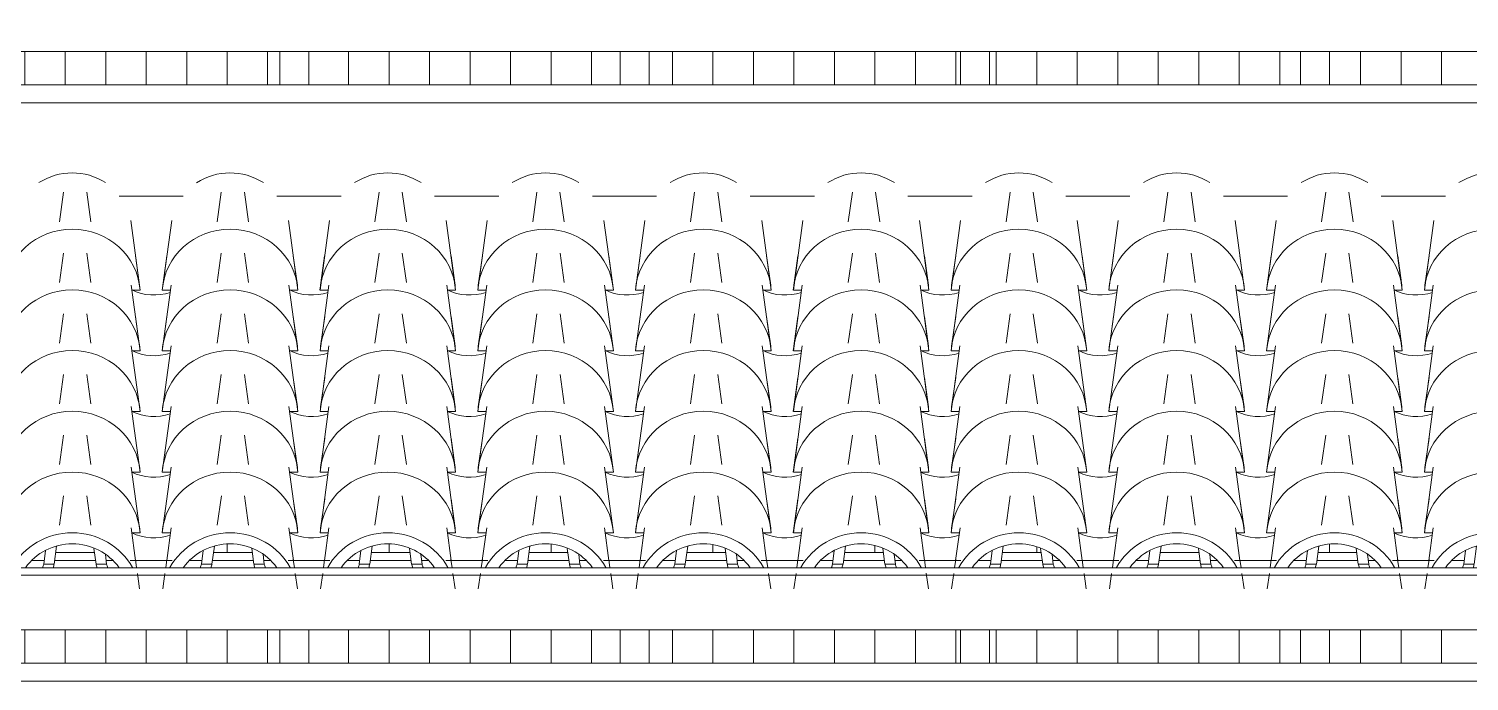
# Model space of a CAD drawing. Header units: millimetres. Extents: x -23833 to 62003, y -3000 to 6760.
# Drawn here: x 31029 to 33520, y 2575 to 3703 of the extents above; entities that cross this region are included whole.
import ezdxf

# ---------------------------------------------------------------- set-up
doc = ezdxf.new("R2010")
doc.units = ezdxf.units.MM
for name, color, linetype, lineweight in [('A-GLAZ-CURT', 52, 'Continuous', 9), ('A-GLAZ-CWMG', 51, 'Continuous', 9), ('A-ROOF', 132, 'Continuous', 9), ('A-ROOF-OTLN', 132, 'Continuous', 9), ('A-ROOF-PATT', 132, 'Continuous', 9)]:
    doc.layers.add(name, color=color, linetype=linetype, lineweight=lineweight)

# ---------------------------------------------------------------- blocks, each defined once
blk = doc.blocks.new('Rectangular Mullion - Ripa-3577161-FACHADA FRONTAL')
at = {"layer": 'A-GLAZ-CWMG'}
for p, q in [((-3869.4, 2797.3), (-3936.3, 2797.3)), ((-3596.5, 2797.3), (-3663.5, 2797.3)), ((-3323.7, 2797.3), (-3390.7, 2797.3)), ((-3050.9, 2797.3), (-3117.9, 2797.3)), ((-2778.1, 2797.3), (-2845.1, 2797.3)), ((-2505.3, 2797.3), (-2572.2, 2797.3)), ((-2232.4, 2797.3), (-2299.4, 2797.3)), ((-1959.6, 2797.3), (-2026.6, 2797.3)), ((-1686.8, 2797.3), (-1753.8, 2797.3))]:
    blk.add_line(p, q, dxfattribs=at)
blk = doc.blocks.new('Rectangular Mullion - Caibro-3577222-FACHADA FRONTAL')
at = {"layer": 'A-GLAZ-CWMG'}
for p, q in [((-7667, 2663.5), (-7667, 2606)), ((-7617, 2663.5), (-7667, 2663.5)), ((-7617, 2606), (-7617, 2663.5)), ((-7667, 2606), (-7617, 2606))]:
    blk.add_line(p, q, dxfattribs=at)
blk = doc.blocks.new('Rectangular Mullion - Caibro-V263-FACHADA FRONTAL')
at = {"layer": 'A-GLAZ-CWMG'}
for p, q in [((-1733.7, 2797.6), (-1733.7, 2811.1)), ((-1783.7, 2663.5), (-1783.7, 2606)), ((-1733.7, 2663.5), (-1783.7, 2663.5)), ((-1733.7, 2606), (-1733.7, 2663.5)), ((-1783.7, 2606), (-1733.7, 2606))]:
    blk.add_line(p, q, dxfattribs=at)
blk = doc.blocks.new('Rectangular Mullion - Caibro-3577406-FACHADA FRONTAL')
at = {"layer": 'A-GLAZ-CWMG'}
for p, q in [((-7667, 3663.5), (-7667, 3606)), ((-7617, 3663.5), (-7667, 3663.5)), ((-7617, 3606), (-7617, 3663.5)), ((-7667, 3606), (-7617, 3606))]:
    blk.add_line(p, q, dxfattribs=at)
blk = doc.blocks.new('Rectangular Mullion - Caibro-V287-FACHADA FRONTAL')
at = {"layer": 'A-GLAZ-CWMG'}
for p, q in [((-1733.7, 3806.8), (-1733.7, 3811.1)), ((-1783.7, 3663.5), (-1783.7, 3606)), ((-1733.7, 3663.5), (-1783.7, 3663.5)), ((-1733.7, 3606), (-1733.7, 3663.5)), ((-1783.7, 3606), (-1733.7, 3606))]:
    blk.add_line(p, q, dxfattribs=at)
blk = doc.blocks.new('COLONIAL BASE - COLONIAL BASE-3578828-FACHADA FRONTAL')
at = {"layer": 'A-GLAZ-CURT'}
for p, q in [((-7702.3, 2895), (-7695.2, 2844.2)), ((-7476.7, 2844.2), (-7469.5, 2895)), ((-7563.9, 2783.5), (-7556.3, 2839.6)), ((-7352.6, 2839.6), (-7345, 2783.5)), ((-7689.8, 2804.2), (-7686.1, 2777.3)), ((-7668.1, 2777.3), (-7670, 2793.5)), ((-7503.8, 2777.3), (-7500.9, 2800.8)), ((-7485.7, 2777.3), (-7481.5, 2808.1)), ((-7686.1, 2777.3), (-7668.1, 2777.3)), ((-7563.7, 2785), (-7565.7, 2770.8)), ((-7503.8, 2777.3), (-7485.7, 2777.3)), ((-7343.2, 2770.8), (-7345.2, 2785)), ((-7567, 2761.1), (-7570.8, 2734.2)), ((-7338, 2734.2), (-7341.8, 2761.1))]:
    blk.add_line(p, q, dxfattribs=at)
for centre, major_axis, start_param, end_param in [((-7454.4, 2718.8), (117.5, 0), 0.484254, 2.657338), ((-7454.4, 2718.8), (97.5, 0), 0.592752, 2.548841), ((-7585.9, 2799.1), (102.8, 0), 3.36491, 3.43477), ((-7585.9, 2799.1), (85.3, 0), 3.411763, 3.497793), ((-7585.9, 2799.1), (85.3, 0), 5.926985, 6.013015), ((-7585.9, 2799.1), (102.8, 0), 5.990008, 6.059868)]:
    blk.add_ellipse(centre, major_axis=major_axis, ratio=0.957826, start_param=start_param, end_param=end_param, dxfattribs=at)
blk = doc.blocks.new('COLONIAL BASE - COLONIAL BASE-V293-FACHADA FRONTAL')
at = {"layer": 'A-GLAZ-CURT'}
for p, q in [((-7156.7, 3000), (-7149.6, 2949.2)), ((-6931, 2949.2), (-6923.9, 3000)), ((-7026, 2831), (-7010.7, 2944.6)), ((-6806.9, 2944.6), (-6791.5, 2831)), ((-7018, 2890), (-7025.2, 2839.2)), ((-6792.4, 2839.2), (-6799.5, 2890)), ((-7011.8, 2831), (-7026, 2831)), ((-6791.5, 2831), (-6805.7, 2831))]:
    blk.add_line(p, q, dxfattribs=at)
for centre, major_axis, start_param, end_param in [((-6908.8, 2823.8), (117.5, 0), 0.063873, 3.077719), ((-7040.3, 2904.1), (85.3, 0), 4.243309, 5.049711)]:
    blk.add_ellipse(centre, major_axis=major_axis, ratio=0.957826, start_param=start_param, end_param=end_param, dxfattribs=at)
blk = doc.blocks.new('COLONIAL BASE - COLONIAL BASE-V294-FACHADA FRONTAL')
at = {"layer": 'A-GLAZ-CURT'}
for p, q in [((-5519.8, 3420), (-5512.6, 3369.2)), ((-5294.1, 3369.2), (-5287, 3420)), ((-5389.1, 3251), (-5372.9, 3371.1)), ((-5170.9, 3371.1), (-5154.6, 3251)), ((-5381.1, 3310), (-5388.3, 3259.2)), ((-5155.5, 3259.2), (-5162.6, 3310)), ((-5374.9, 3251), (-5389.1, 3251)), ((-5154.6, 3251), (-5168.8, 3251))]:
    blk.add_line(p, q, dxfattribs=at)
for centre, major_axis, start_param, end_param in [((-5271.9, 3355.1), (102.8, 0), 0.976784, 2.164808), ((-5271.9, 3243.8), (117.5, 0), 0.063873, 3.077719), ((-5403.4, 3324.1), (85.3, 0), 4.243309, 5.049711)]:
    blk.add_ellipse(centre, major_axis=major_axis, ratio=0.957826, start_param=start_param, end_param=end_param, dxfattribs=at)
blk = doc.blocks.new('COLONIAL BASE - COLONIAL BASE-V295-FACHADA FRONTAL')
at = {"layer": 'A-GLAZ-CURT'}
for p, q in [((-3882.8, 3420), (-3875.7, 3369.2)), ((-3657.2, 3369.2), (-3650.1, 3420)), ((-3752.2, 3251), (-3735.9, 3371.1)), ((-3533.9, 3371.1), (-3517.7, 3251)), ((-3744.2, 3310), (-3751.3, 3259.2)), ((-3518.5, 3259.2), (-3525.7, 3310)), ((-3738, 3251), (-3752.2, 3251)), ((-3517.7, 3251), (-3531.9, 3251))]:
    blk.add_line(p, q, dxfattribs=at)
for centre, major_axis, start_param, end_param in [((-3634.9, 3355.1), (102.8, 0), 0.976784, 2.170193), ((-3634.9, 3243.8), (117.5, 0), 0.063873, 3.077719), ((-3766.4, 3324.1), (85.3, 0), 4.243309, 5.049711)]:
    blk.add_ellipse(centre, major_axis=major_axis, ratio=0.957826, start_param=start_param, end_param=end_param, dxfattribs=at)
blk = doc.blocks.new('COLONIAL BASE - COLONIAL BASE-V297-FACHADA FRONTAL')
at = {"layer": 'A-GLAZ-CURT'}
for p, q in [((-2791.6, 2895), (-2784.4, 2844.2)), ((-2565.9, 2844.2), (-2558.8, 2895)), ((-2653.1, 2783.5), (-2645.5, 2839.6)), ((-2441.8, 2839.6), (-2434.2, 2783.5)), ((-2779, 2804.2), (-2775.4, 2777.3)), ((-2757.3, 2777.3), (-2759.3, 2793.5)), ((-2593, 2777.3), (-2590.2, 2800.8)), ((-2575, 2777.3), (-2570.8, 2808.1)), ((-2775.4, 2777.3), (-2757.3, 2777.3)), ((-2652.9, 2785), (-2654.9, 2770.8)), ((-2593, 2777.3), (-2575, 2777.3)), ((-2432.4, 2770.8), (-2434.4, 2785)), ((-2656.3, 2761.1), (-2660, 2734.2)), ((-2427.3, 2734.2), (-2431.1, 2761.5))]:
    blk.add_line(p, q, dxfattribs=at)
for centre, major_axis, start_param, end_param in [((-2543.7, 2718.8), (117.5, 0), 0.484254, 2.657338), ((-2543.7, 2718.8), (97.5, 0), 0.592752, 2.548841), ((-2675.2, 2799.1), (102.8, 0), 3.36491, 3.43477), ((-2675.2, 2799.1), (85.3, 0), 3.411763, 3.497793), ((-2675.2, 2799.1), (85.3, 0), 5.926985, 6.013015), ((-2675.2, 2799.1), (102.8, 0), 5.990008, 6.059868)]:
    blk.add_ellipse(centre, major_axis=major_axis, ratio=0.957826, start_param=start_param, end_param=end_param, dxfattribs=at)
blk = doc.blocks.new('COLONIAL BASE - COLONIAL BASE-V300-FACHADA FRONTAL')
at = {"layer": 'A-GLAZ-CURT'}
for p, q in [((-1973.1, 3000), (-1966, 2949.2)), ((-1747.4, 2949.2), (-1740.3, 3000)), ((-1842.5, 2831), (-1827.1, 2944.6)), ((-1623.3, 2944.6), (-1607.9, 2831)), ((-1834.5, 2890), (-1841.6, 2839.2)), ((-1608.8, 2839.2), (-1615.9, 2890)), ((-1828.2, 2831), (-1842.5, 2831)), ((-1620.5, 2831), (-1622.2, 2831)), ((-1607.9, 2831), (-1620, 2831))]:
    blk.add_line(p, q, dxfattribs=at)
for centre, major_axis, start_param, end_param in [((-1725.2, 2823.8), (117.5, 0), 0.063873, 3.077719), ((-1856.7, 2904.1), (85.3, 0), 4.243309, 5.049711)]:
    blk.add_ellipse(centre, major_axis=major_axis, ratio=0.957826, start_param=start_param, end_param=end_param, dxfattribs=at)
blk = doc.blocks.new('COLONIAL BASE - COLONIAL BASE-V301-FACHADA FRONTAL')
at = {"layer": 'A-GLAZ-CURT'}
for p, q in [((-1973.1, 3420), (-1966, 3369.2)), ((-1747.4, 3369.2), (-1740.3, 3420)), ((-1842.5, 3251), (-1826.2, 3371.1)), ((-1624.2, 3371.1), (-1607.9, 3251)), ((-1834.5, 3310), (-1841.6, 3259.2)), ((-1608.8, 3259.2), (-1615.9, 3310)), ((-1828.2, 3251), (-1842.5, 3251)), ((-1620.5, 3251), (-1622.2, 3251)), ((-1607.9, 3251), (-1620, 3251))]:
    blk.add_line(p, q, dxfattribs=at)
for centre, major_axis, start_param, end_param in [((-1725.2, 3355.1), (102.8, 0), 0.976784, 2.164808), ((-1725.2, 3243.8), (117.5, 0), 0.063873, 3.077719), ((-1856.7, 3324.1), (85.3, 0), 4.243309, 5.049711)]:
    blk.add_ellipse(centre, major_axis=major_axis, ratio=0.957826, start_param=start_param, end_param=end_param, dxfattribs=at)
blk = doc.blocks.new('COLONIAL BASE - COLONIAL BASE-V302-FACHADA FRONTAL')
at = {"layer": 'A-GLAZ-CURT'}
for p, q in [((-1700.3, 3420), (-1693.1, 3369.2)), ((-1474.6, 3369.2), (-1467.5, 3420)), ((-1569.6, 3251), (-1553.4, 3371.1)), ((-1351.4, 3371.1), (-1335.1, 3251)), ((-1561.6, 3310), (-1568.8, 3259.2)), ((-1336, 3259.2), (-1343.1, 3310)), ((-1555.4, 3251), (-1569.6, 3251)), ((-1335.1, 3251), (-1349.3, 3251))]:
    blk.add_line(p, q, dxfattribs=at)
for centre, major_axis, start_param, end_param in [((-1452.4, 3355.1), (102.8, 0), 0.973587, 2.164808), ((-1452.4, 3243.8), (117.5, 0), 0.063873, 3.077719), ((-1583.9, 3324.1), (85.3, 0), 4.243309, 5.049711)]:
    blk.add_ellipse(centre, major_axis=major_axis, ratio=0.957826, start_param=start_param, end_param=end_param, dxfattribs=at)

msp = doc.modelspace()

# ---------------------------------------------------------------- hatches: boundary and pattern name
at = {"layer": 'A-ROOF-PATT'}
h = msp.add_hatch(dxfattribs=at)
h.set_pattern_fill('FP_43', color=256, style=0, pattern_type=2)
h.set_pattern_definition([(90, (35012.05, 1218.73), (-70, 4e-15), [])])
h.paths.add_polyline_path([(27398.846, 3606.037), (27933.334, 3606.037), (27933.334, 3663.61), (27395.001, 3663.507), (27395.001, 3606.037)])
h.paths.add_polyline_path([(31513.334, 3606.037), (32051.667, 3606.037), (32051.667, 3663.61), (31513.334, 3663.507), (31513.334, 3610.243)])
h.paths.add_polyline_path([(31454.404, 3606.037), (31463.334, 3606.037), (31463.334, 3663.61), (30925.001, 3663.507), (30925.001, 3606.037), (31409.342, 3606.037)])
h.paths.add_polyline_path([(37346.667, 3606.037), (37346.667, 3663.61), (36808.334, 3663.507), (36808.334, 3606.037), (37312.432, 3606.037)])
h.paths.add_polyline_path([(27218.599, 3606.037), (27345.001, 3606.037), (27345.001, 3663.61), (26806.667, 3663.507), (26806.667, 3606.037), (27038.352, 3606.037)])
h.paths.add_polyline_path([(27983.334, 3606.037), (28521.667, 3606.037), (28521.667, 3663.61), (27983.334, 3663.507), (27983.334, 3610.243)])
h.paths.add_polyline_path([(36758.334, 3606.037), (36758.334, 3663.61), (36220.001, 3663.507), (36220.001, 3606.037), (36726.629, 3606.037)])
h.paths.add_polyline_path([(36050.703, 3606.037), (36170.001, 3606.037), (36170.001, 3663.61), (35631.667, 3663.507), (35631.667, 3606.037), (35870.456, 3606.037)])
h.paths.add_polyline_path([(35509.962, 3606.037), (35581.667, 3606.037), (35581.667, 3663.61), (35043.334, 3663.507), (35043.334, 3606.037), (35329.715, 3606.037)])
h.paths.add_polyline_path([(28571.667, 3606.037), (29110.001, 3606.037), (29110.001, 3663.61), (28571.667, 3663.507), (28571.667, 3610.243)])
h.paths.add_polyline_path([(34993.334, 3606.037), (34993.334, 3663.61), (34455.001, 3663.507), (34455.001, 3606.037), (34969.221, 3606.037)])
h.paths.add_polyline_path([(32101.667, 3606.037), (32640.001, 3606.037), (32640.001, 3663.61), (32101.667, 3663.507), (32101.667, 3610.243)])
h.paths.add_polyline_path([(29160.001, 3606.037), (29698.334, 3606.037), (29698.334, 3663.61), (29160.001, 3663.507), (29160.001, 3610.243)])
h.paths.add_polyline_path([(34405.001, 3606.037), (34405.001, 3663.61), (33866.667, 3663.507), (33866.667, 3606.037), (34383.418, 3606.037)])
h.paths.add_polyline_path([(30875.001, 3606.037), (30875.001, 3663.61), (30336.667, 3663.507), (30336.667, 3606.037), (30868.601, 3606.037)])
h.paths.add_polyline_path([(33816.667, 3606.037), (33816.667, 3663.61), (33278.334, 3663.507), (33278.334, 3606.037), (33797.615, 3606.037)])
h.paths.add_polyline_path([(29748.334, 3606.037), (30286.667, 3606.037), (30286.667, 3663.61), (29748.334, 3663.507), (29748.334, 3610.243)])
h.paths.add_polyline_path([(33228.334, 3606.037), (33228.334, 3663.61), (32690.001, 3663.507), (32690.001, 3606.037), (33211.812, 3606.037)])
h.paths.add_polyline_path([(27315.534, 3806.761), (27308.722, 3809.291), (27284.802, 3812.158), (27260.778, 3809.279), (27257.678, 3808.115), (27258.033, 3806.761), (27314.004, 3806.761)])
h.paths.add_polyline_path([(26984.674, 3806.761), (27041.183, 3807.336), (27036.006, 3809.279), (27011.982, 3812.158), (26987.958, 3809.279), (26984.857, 3808.115)])
h = msp.add_hatch(dxfattribs=at)
h.set_pattern_fill('FP_44', color=256, style=0, pattern_type=2)
h.set_pattern_definition([(90, (35012.05, 741.67), (-70, 4e-15), [])])
h.paths.add_polyline_path([(33617.368, 2606.037), (33816.667, 2606.037), (33816.667, 2663.61), (33278.334, 2663.507), (33278.334, 2606.037), (33572.306, 2606.037)])
h.paths.add_polyline_path([(30925.001, 2606.037), (31463.334, 2606.037), (31463.334, 2663.61), (30925.001, 2663.507), (30925.001, 2635.065)])
h.paths.add_polyline_path([(37346.667, 2606.037), (37346.667, 2663.61), (36808.334, 2663.507), (36808.334, 2606.037), (37312.432, 2606.037)])
h.paths.add_polyline_path([(30875.001, 2606.037), (30875.001, 2663.61), (30336.667, 2663.507), (30336.667, 2606.037), (30868.601, 2606.037)])
h.paths.add_polyline_path([(26806.667, 2606.037), (27345.001, 2606.037), (27345.001, 2663.61), (26806.667, 2663.507)])
h.paths.add_polyline_path([(27395.001, 2606.037), (27933.334, 2606.037), (27933.334, 2663.61), (27395.001, 2663.507)])
h.paths.add_polyline_path([(35149.468, 2606.037), (35581.667, 2606.037), (35581.667, 2663.61), (35043.334, 2663.507), (35043.334, 2606.037), (35104.406, 2606.037)])
h.paths.add_polyline_path([(27983.334, 2606.037), (28521.667, 2606.037), (28521.667, 2663.61), (27983.334, 2663.507), (27983.334, 2635.065)])
h.paths.add_polyline_path([(33228.334, 2606.037), (33228.334, 2663.61), (32690.001, 2663.507), (32690.001, 2606.037), (33211.812, 2606.037)])
h.paths.add_polyline_path([(32626.009, 2606.037), (32640.001, 2606.037), (32640.001, 2663.61), (32101.667, 2663.507), (32101.667, 2606.037), (32535.886, 2606.037)])
h.paths.add_polyline_path([(36758.334, 2606.037), (36758.334, 2663.61), (36220.001, 2663.507), (36220.001, 2606.037), (36726.629, 2606.037)])
h.paths.add_polyline_path([(33866.667, 2606.037), (34405.001, 2606.037), (34405.001, 2663.61), (33866.667, 2663.507), (33866.667, 2635.065)])
h.paths.add_polyline_path([(28571.667, 2606.037), (29110.001, 2606.037), (29110.001, 2663.61), (28571.667, 2663.507), (28571.667, 2635.065)])
h.paths.add_polyline_path([(31513.334, 2606.037), (32051.667, 2606.037), (32051.667, 2663.61), (31513.334, 2663.507), (31513.334, 2635.065)])
h.paths.add_polyline_path([(35631.667, 2606.037), (36170.001, 2606.037), (36170.001, 2663.61), (35631.667, 2663.507), (35631.667, 2635.065)])
h.paths.add_polyline_path([(29160.001, 2606.037), (29698.334, 2606.037), (29698.334, 2663.61), (29160.001, 2663.507), (29160.001, 2635.065)])
h.paths.add_polyline_path([(34993.334, 2606.037), (34993.334, 2663.61), (34455.001, 2663.507), (34455.001, 2606.037), (34969.221, 2606.037)])
h.paths.add_polyline_path([(29748.334, 2606.037), (30286.667, 2606.037), (30286.667, 2663.61), (29748.334, 2663.507), (29748.334, 2635.065)])
h.paths.add_polyline_path([(32986.503, 2797.327), (33052.391, 2797.595), (33051.491, 2804.237), (33038.057, 2809.279), (33014.033, 2812.158), (32990.009, 2809.279), (32986.908, 2808.115), (32985.448, 2797.327)])
h.paths.add_polyline_path([(26983.396, 2797.327), (27050.339, 2797.595), (27049.44, 2804.237), (27036.006, 2809.279), (27011.982, 2812.158), (26987.958, 2809.279), (26984.857, 2808.115), (26983.433, 2797.595)])
h.paths.add_polyline_path([(37144.734, 2797.327), (37143.799, 2804.237), (37130.365, 2809.279), (37106.341, 2812.158), (37082.317, 2809.279), (37079.216, 2808.115), (37077.755, 2797.327), (37132.185, 2797.327)])
h.paths.add_polyline_path([(27256.217, 2797.327), (27323.16, 2797.595), (27322.26, 2804.237), (27308.722, 2809.291), (27284.802, 2812.158), (27260.778, 2809.279), (27257.678, 2808.115), (27256.253, 2797.595)])
h.paths.add_polyline_path([(27556.667, 2797.327), (27595.98, 2797.595), (27595.081, 2804.237), (27581.647, 2809.279), (27556.667, 2812.043), (27556.667, 2797.595)])
h.paths.add_polyline_path([(27801.858, 2797.327), (27868.801, 2797.595), (27867.901, 2804.237), (27854.468, 2809.279), (27830.443, 2812.158), (27804.401, 2808.521), (27803.319, 2808.115), (27801.894, 2797.595)])
h.paths.add_polyline_path([(33278.334, 2797.327), (33325.211, 2797.595), (33324.312, 2804.237), (33310.878, 2809.279), (33286.854, 2812.158), (33278.334, 2811.137), (33278.334, 2797.595)])
h.paths.add_polyline_path([(36871.914, 2797.327), (36870.978, 2804.237), (36857.545, 2809.279), (36833.52, 2812.158), (36808.334, 2808.842), (36808.334, 2797.327), (36861.815, 2797.327)])
h.paths.add_polyline_path([(36599.093, 2797.327), (36598.158, 2804.237), (36584.724, 2809.279), (36560.7, 2812.158), (36536.676, 2809.279), (36533.575, 2808.115), (36532.114, 2797.327), (36591.444, 2797.327)])
h.paths.add_polyline_path([(28074.679, 2797.327), (28141.621, 2797.595), (28140.722, 2804.237), (28127.288, 2809.279), (28103.264, 2812.158), (28079.24, 2809.279), (28076.139, 2808.115), (28074.715, 2797.595)])
h.paths.add_polyline_path([(28347.499, 2797.327), (28414.442, 2797.595), (28413.542, 2804.237), (28400.109, 2809.279), (28376.084, 2812.158), (28352.06, 2809.279), (28348.96, 2808.115), (28347.535, 2797.595)])
h.paths.add_polyline_path([(28620.32, 2797.327), (28687.262, 2797.595), (28686.363, 2804.237), (28672.929, 2809.279), (28648.905, 2812.158), (28624.881, 2809.279), (28621.78, 2808.115), (28620.356, 2797.595)])
h.paths.add_polyline_path([(32779.606, 2797.327), (32778.671, 2804.237), (32765.237, 2809.279), (32741.213, 2812.158), (32716.133, 2808.883), (32714.088, 2808.115), (32712.627, 2797.327), (32765.267, 2797.327)])
h.paths.add_polyline_path([(36326.273, 2797.327), (36325.337, 2804.237), (36311.903, 2809.279), (36287.879, 2812.158), (36263.855, 2809.279), (36260.755, 2808.115), (36259.294, 2797.327), (36321.073, 2797.327)])
h.paths.add_polyline_path([(36053.452, 2797.327), (36052.517, 2804.237), (36039.083, 2809.279), (36015.059, 2812.158), (35991.035, 2809.279), (35987.934, 2808.115), (35986.473, 2797.327), (36050.703, 2797.327)])
h.paths.add_polyline_path([(28893.14, 2797.327), (28960.083, 2797.595), (28959.183, 2804.237), (28945.75, 2809.279), (28921.725, 2812.158), (28897.701, 2809.279), (28894.601, 2808.115), (28893.176, 2797.595)])
h.paths.add_polyline_path([(29165.961, 2797.327), (29232.903, 2797.595), (29232.004, 2804.237), (29218.57, 2809.279), (29194.546, 2812.158), (29170.522, 2809.279), (29167.421, 2808.115), (29165.997, 2797.595)])
h.paths.add_polyline_path([(32506.786, 2797.327), (32505.85, 2804.237), (32490.824, 2809.469), (32468.392, 2812.158), (32444.368, 2809.279), (32441.267, 2808.115), (32439.807, 2797.327), (32492.446, 2797.327)])
h.paths.add_polyline_path([(35780.632, 2797.327), (35779.696, 2804.237), (35766.262, 2809.279), (35742.238, 2812.158), (35718.214, 2809.279), (35715.114, 2808.115), (35713.653, 2797.327), (35780.332, 2797.327)])
h.paths.add_polyline_path([(29438.781, 2797.327), (29505.724, 2797.595), (29504.824, 2804.237), (29491.391, 2809.279), (29467.366, 2812.158), (29443.342, 2809.279), (29440.242, 2808.115), (29438.817, 2797.595)])
h.paths.add_polyline_path([(33531.089, 2797.327), (33598.032, 2797.595), (33597.132, 2804.237), (33583.698, 2809.279), (33559.674, 2812.158), (33535.65, 2809.279), (33532.55, 2808.115), (33531.125, 2797.595)])
h.paths.add_polyline_path([(29748.334, 2797.327), (29778.544, 2797.595), (29777.645, 2804.237), (29764.211, 2809.279), (29748.334, 2811.182), (29748.334, 2797.595)])
h.paths.add_polyline_path([(29984.422, 2797.327), (30051.365, 2797.595), (30050.466, 2804.237), (30037.032, 2809.279), (30012.427, 2812.089), (29988.983, 2809.279), (29985.883, 2808.115), (29984.458, 2797.595)])
h.paths.add_polyline_path([(32233.965, 2797.327), (32233.03, 2804.237), (32219.596, 2809.279), (32195.572, 2812.158), (32171.547, 2809.279), (32168.447, 2808.115), (32166.986, 2797.327), (32219.626, 2797.327)])
h.paths.add_polyline_path([(35507.811, 2797.327), (35506.876, 2804.237), (35493.442, 2809.279), (35469.418, 2812.158), (35445.394, 2809.279), (35442.293, 2808.115), (35440.832, 2797.327), (35493.472, 2797.327)])
h.paths.add_polyline_path([(33803.909, 2797.327), (33816.667, 2797.595), (33816.667, 2810.261), (33808.47, 2809.279), (33805.37, 2808.115), (33803.945, 2797.595)])
h.paths.add_polyline_path([(35234.991, 2797.327), (35234.055, 2804.237), (35220.621, 2809.279), (35194.53, 2811.91), (35172.573, 2809.279), (35169.473, 2808.115), (35168.012, 2797.327), (35220.651, 2797.327)])
h.paths.add_polyline_path([(30257.243, 2797.327), (30286.667, 2797.595), (30286.667, 2812.057), (30285.828, 2812.158), (30261.804, 2809.279), (30258.703, 2808.115), (30257.279, 2797.595)])
h.paths.add_polyline_path([(30530.063, 2797.327), (30597.006, 2797.595), (30596.107, 2804.237), (30582.673, 2809.279), (30558.649, 2812.158), (30534.624, 2809.279), (30531.524, 2808.115), (30530.099, 2797.595)])
h.paths.add_polyline_path([(30802.884, 2797.327), (30869.826, 2797.595), (30868.601, 2804.359), (30855.493, 2809.279), (30831.469, 2812.158), (30807.445, 2809.279), (30804.344, 2808.115), (30802.92, 2797.595)])
h.paths.add_polyline_path([(34962.17, 2797.327), (34961.235, 2804.237), (34947.801, 2809.279), (34923.777, 2812.158), (34899.753, 2809.279), (34896.652, 2808.115), (34895.191, 2797.327), (34947.831, 2797.327)])
h.paths.add_polyline_path([(34689.35, 2797.327), (34688.414, 2804.237), (34674.98, 2809.279), (34650.956, 2812.158), (34626.932, 2809.279), (34623.832, 2808.115), (34622.371, 2797.327), (34675.01, 2797.327)])
h.paths.add_polyline_path([(31961.145, 2797.327), (31960.209, 2804.237), (31946.775, 2809.279), (31922.751, 2812.158), (31898.727, 2809.279), (31895.626, 2808.115), (31894.166, 2797.327), (31946.805, 2797.327)])
h.paths.add_polyline_path([(31348.525, 2797.327), (31415.467, 2797.595), (31414.568, 2804.237), (31401.134, 2809.279), (31377.11, 2812.158), (31353.086, 2809.279), (31349.985, 2808.115), (31348.561, 2797.595)])
h.paths.add_polyline_path([(34143.709, 2797.327), (34142.773, 2804.237), (34129.339, 2809.279), (34105.315, 2812.158), (34081.291, 2809.279), (34078.191, 2808.115), (34076.73, 2797.327), (34129.369, 2797.327)])
h.paths.add_polyline_path([(33870.888, 2797.327), (33869.953, 2804.237), (33866.667, 2805.47), (33866.667, 2797.327)])
h.paths.add_polyline_path([(31621.345, 2797.327), (31688.288, 2797.595), (31687.389, 2804.237), (31673.955, 2809.279), (31649.931, 2812.158), (31625.906, 2809.279), (31622.806, 2808.115), (31621.381, 2797.595)])

# ---------------------------------------------------------------- linework, layer by layer
at = {"layer": 'A-ROOF'}
for p, q in [((26756.667, 3606.037), (37396.667, 3606.037)), ((37396.667, 3574.716), (26756.667, 3574.716)), ((26756.667, 2606.037), (37396.667, 2606.037)), ((37396.667, 2574.716), (26756.667, 2574.716))]:
    msp.add_line(p, q, dxfattribs=at)
at = {"layer": 'A-ROOF-OTLN'}
for p, q in [((37396.667, 3663.61), (26756.667, 3663.61)), ((31185.232, 3413.522), (31296.168, 3413.522)), ((31458.052, 3413.522), (31568.988, 3413.522)), ((31730.873, 3413.522), (31841.809, 3413.522)), ((32003.693, 3413.522), (32114.629, 3413.522)), ((32276.514, 3413.522), (32387.45, 3413.522)), ((32549.334, 3413.522), (32660.27, 3413.522)), ((32822.155, 3413.522), (32933.091, 3413.522)), ((33094.975, 3413.522), (33205.911, 3413.522)), ((33367.796, 3413.522), (33478.732, 3413.522)), ((37396.667, 2770.822), (26756.667, 2770.822)), ((31055.007, 2783.522), (31034.735, 2783.522)), ((31144.552, 2783.522), (31073.835, 2783.522)), ((31173.844, 2783.522), (31163.399, 2783.522)), ((31276.934, 2783.522), (31204.481, 2783.522)), ((31327.827, 2783.522), (31307.556, 2783.522)), ((31417.373, 2783.522), (31346.655, 2783.522)), ((31446.664, 2783.522), (31436.22, 2783.522)), ((31549.754, 2783.522), (31477.302, 2783.522)), ((31600.648, 2783.522), (31580.376, 2783.522)), ((31690.193, 2783.522), (31619.476, 2783.522)), ((31719.485, 2783.522), (31709.04, 2783.522)), ((31822.575, 2783.522), (31750.122, 2783.522)), ((31873.468, 2783.522), (31853.197, 2783.522)), ((31963.014, 2783.522), (31892.296, 2783.522)), ((31992.306, 2783.522), (31981.861, 2783.522)), ((32095.395, 2783.522), (32022.943, 2783.522)), ((32146.289, 2783.522), (32126.017, 2783.522)), ((32235.834, 2783.522), (32165.117, 2783.522)), ((32265.126, 2783.522), (32254.681, 2783.522)), ((32368.216, 2783.522), (32295.763, 2783.522)), ((32419.109, 2783.522), (32398.838, 2783.522)), ((32508.655, 2783.522), (32437.937, 2783.522)), ((32537.947, 2783.522), (32527.502, 2783.522)), ((32641.036, 2783.522), (32568.584, 2783.522)), ((32691.93, 2783.522), (32671.658, 2783.522)), ((32781.475, 2783.522), (32710.758, 2783.522)), ((32810.767, 2783.522), (32800.322, 2783.522)), ((32913.857, 2783.522), (32841.404, 2783.522)), ((32964.75, 2783.522), (32944.479, 2783.522)), ((33054.296, 2783.522), (32983.579, 2783.522)), ((33083.588, 2783.522), (33073.143, 2783.522)), ((33186.678, 2783.522), (33114.225, 2783.522)), ((33237.571, 2783.522), (33217.299, 2783.522)), ((33327.116, 2783.522), (33256.874, 2783.522)), ((33356.408, 2783.522), (33345.963, 2783.522)), ((33459.498, 2783.522), (33387.045, 2783.522)), ((33510.391, 2783.522), (33490.12, 2783.522)), ((37396.667, 2758.122), (26756.667, 2758.122)), ((37396.667, 2663.61), (26756.667, 2663.61))]:
    msp.add_line(p, q, dxfattribs=at)

# ---------------------------------------------------------------- block references
at = {"layer": 'A-GLAZ-CURT'}
for name, p in [('COLONIAL BASE - COLONIAL BASE-V294-FACHADA FRONTAL', (36376.15, 0)), ('COLONIAL BASE - COLONIAL BASE-V295-FACHADA FRONTAL', (35012.047, 0)), ('COLONIAL BASE - COLONIAL BASE-V294-FACHADA FRONTAL', (36921.791, 0)), ('COLONIAL BASE - COLONIAL BASE-V294-FACHADA FRONTAL', (37194.611, 0)), ('COLONIAL BASE - COLONIAL BASE-V294-FACHADA FRONTAL', (37467.432, 0)), ('COLONIAL BASE - COLONIAL BASE-V294-FACHADA FRONTAL', (37740.252, 0)), ('COLONIAL BASE - COLONIAL BASE-V294-FACHADA FRONTAL', (38013.073, 0)), ('COLONIAL BASE - COLONIAL BASE-V294-FACHADA FRONTAL', (38285.893, 0)), ('COLONIAL BASE - COLONIAL BASE-V301-FACHADA FRONTAL', (35012.047, 0)), ('COLONIAL BASE - COLONIAL BASE-V302-FACHADA FRONTAL', (35012.047, 0)), ('COLONIAL BASE - COLONIAL BASE-V293-FACHADA FRONTAL', (38013.073, 315)), ('COLONIAL BASE - COLONIAL BASE-V293-FACHADA FRONTAL', (38285.893, 315)), ('COLONIAL BASE - COLONIAL BASE-V293-FACHADA FRONTAL', (38558.714, 315)), ('COLONIAL BASE - COLONIAL BASE-V293-FACHADA FRONTAL', (38831.534, 315)), ('COLONIAL BASE - COLONIAL BASE-V293-FACHADA FRONTAL', (39104.355, 315)), ('COLONIAL BASE - COLONIAL BASE-V293-FACHADA FRONTAL', (39377.175, 315)), ('COLONIAL BASE - COLONIAL BASE-V293-FACHADA FRONTAL', (39649.996, 315)), ('COLONIAL BASE - COLONIAL BASE-V293-FACHADA FRONTAL', (39922.816, 315)), ('COLONIAL BASE - COLONIAL BASE-V300-FACHADA FRONTAL', (35012.047, 315)), ('COLONIAL BASE - COLONIAL BASE-V293-FACHADA FRONTAL', (40468.457, 315)), ('COLONIAL BASE - COLONIAL BASE-V293-FACHADA FRONTAL', (38013.073, 210)), ('COLONIAL BASE - COLONIAL BASE-V293-FACHADA FRONTAL', (38285.893, 210)), ('COLONIAL BASE - COLONIAL BASE-V293-FACHADA FRONTAL', (38558.714, 210)), ('COLONIAL BASE - COLONIAL BASE-V293-FACHADA FRONTAL', (38831.534, 210)), ('COLONIAL BASE - COLONIAL BASE-V293-FACHADA FRONTAL', (39104.355, 210)), ('COLONIAL BASE - COLONIAL BASE-V293-FACHADA FRONTAL', (39377.175, 210)), ('COLONIAL BASE - COLONIAL BASE-V293-FACHADA FRONTAL', (39649.996, 210)), ('COLONIAL BASE - COLONIAL BASE-V293-FACHADA FRONTAL', (39922.816, 210)), ('COLONIAL BASE - COLONIAL BASE-V300-FACHADA FRONTAL', (35012.047, 210)), ('COLONIAL BASE - COLONIAL BASE-V293-FACHADA FRONTAL', (40468.457, 210)), ('COLONIAL BASE - COLONIAL BASE-V293-FACHADA FRONTAL', (38013.073, 105)), ('COLONIAL BASE - COLONIAL BASE-V293-FACHADA FRONTAL', (38285.893, 105)), ('COLONIAL BASE - COLONIAL BASE-V293-FACHADA FRONTAL', (38558.714, 105)), ('COLONIAL BASE - COLONIAL BASE-V293-FACHADA FRONTAL', (38831.534, 105)), ('COLONIAL BASE - COLONIAL BASE-V293-FACHADA FRONTAL', (39104.355, 105)), ('COLONIAL BASE - COLONIAL BASE-V293-FACHADA FRONTAL', (39377.175, 105)), ('COLONIAL BASE - COLONIAL BASE-V293-FACHADA FRONTAL', (39649.996, 105)), ('COLONIAL BASE - COLONIAL BASE-V293-FACHADA FRONTAL', (39922.816, 105)), ('COLONIAL BASE - COLONIAL BASE-V300-FACHADA FRONTAL', (35012.047, 105)), ('COLONIAL BASE - COLONIAL BASE-V293-FACHADA FRONTAL', (40468.457, 105)), ('COLONIAL BASE - COLONIAL BASE-V293-FACHADA FRONTAL', (38013.073, 0)), ('COLONIAL BASE - COLONIAL BASE-V293-FACHADA FRONTAL', (38285.893, 0)), ('COLONIAL BASE - COLONIAL BASE-V293-FACHADA FRONTAL', (38558.714, 0)), ('COLONIAL BASE - COLONIAL BASE-V293-FACHADA FRONTAL', (38831.534, 0)), ('COLONIAL BASE - COLONIAL BASE-V293-FACHADA FRONTAL', (39104.355, 0)), ('COLONIAL BASE - COLONIAL BASE-V293-FACHADA FRONTAL', (39377.175, 0)), ('COLONIAL BASE - COLONIAL BASE-V293-FACHADA FRONTAL', (39649.996, 0)), ('COLONIAL BASE - COLONIAL BASE-V293-FACHADA FRONTAL', (39922.816, 0)), ('COLONIAL BASE - COLONIAL BASE-V300-FACHADA FRONTAL', (35012.047, 0)), ('COLONIAL BASE - COLONIAL BASE-V293-FACHADA FRONTAL', (40468.457, 0)), ('COLONIAL BASE - COLONIAL BASE-3578828-FACHADA FRONTAL', (38558.714, 0)), ('COLONIAL BASE - COLONIAL BASE-3578828-FACHADA FRONTAL', (38831.534, 0)), ('COLONIAL BASE - COLONIAL BASE-3578828-FACHADA FRONTAL', (39104.355, 0)), ('COLONIAL BASE - COLONIAL BASE-3578828-FACHADA FRONTAL', (39377.175, 0)), ('COLONIAL BASE - COLONIAL BASE-3578828-FACHADA FRONTAL', (39649.996, 0)), ('COLONIAL BASE - COLONIAL BASE-V297-FACHADA FRONTAL', (35012.047, 0)), ('COLONIAL BASE - COLONIAL BASE-3578828-FACHADA FRONTAL', (40195.637, 0)), ('COLONIAL BASE - COLONIAL BASE-3578828-FACHADA FRONTAL', (40468.457, 0)), ('COLONIAL BASE - COLONIAL BASE-3578828-FACHADA FRONTAL', (40741.278, 0)), ('COLONIAL BASE - COLONIAL BASE-3578828-FACHADA FRONTAL', (41014.098, 0))]:
    msp.add_blockref(name, p, dxfattribs=at)
at = {"layer": 'A-GLAZ-CWMG'}
for name, p in [('Rectangular Mullion - Caibro-V287-FACHADA FRONTAL', (35012.047, 0)), ('Rectangular Mullion - Caibro-3577406-FACHADA FRONTAL', (39130.38, 0)), ('Rectangular Mullion - Caibro-3577406-FACHADA FRONTAL', (39718.714, 0)), ('Rectangular Mullion - Caibro-3577406-FACHADA FRONTAL', (40307.047, 0)), ('Rectangular Mullion - Ripa-3577161-FACHADA FRONTAL', (35012.047, 0)), ('Rectangular Mullion - Caibro-V263-FACHADA FRONTAL', (35012.047, 0)), ('Rectangular Mullion - Caibro-3577222-FACHADA FRONTAL', (39130.38, 0)), ('Rectangular Mullion - Caibro-3577222-FACHADA FRONTAL', (39718.714, 0)), ('Rectangular Mullion - Caibro-3577222-FACHADA FRONTAL', (40307.047, 0))]:
    msp.add_blockref(name, p, dxfattribs=at)

doc.saveas('drawing.dxf')
